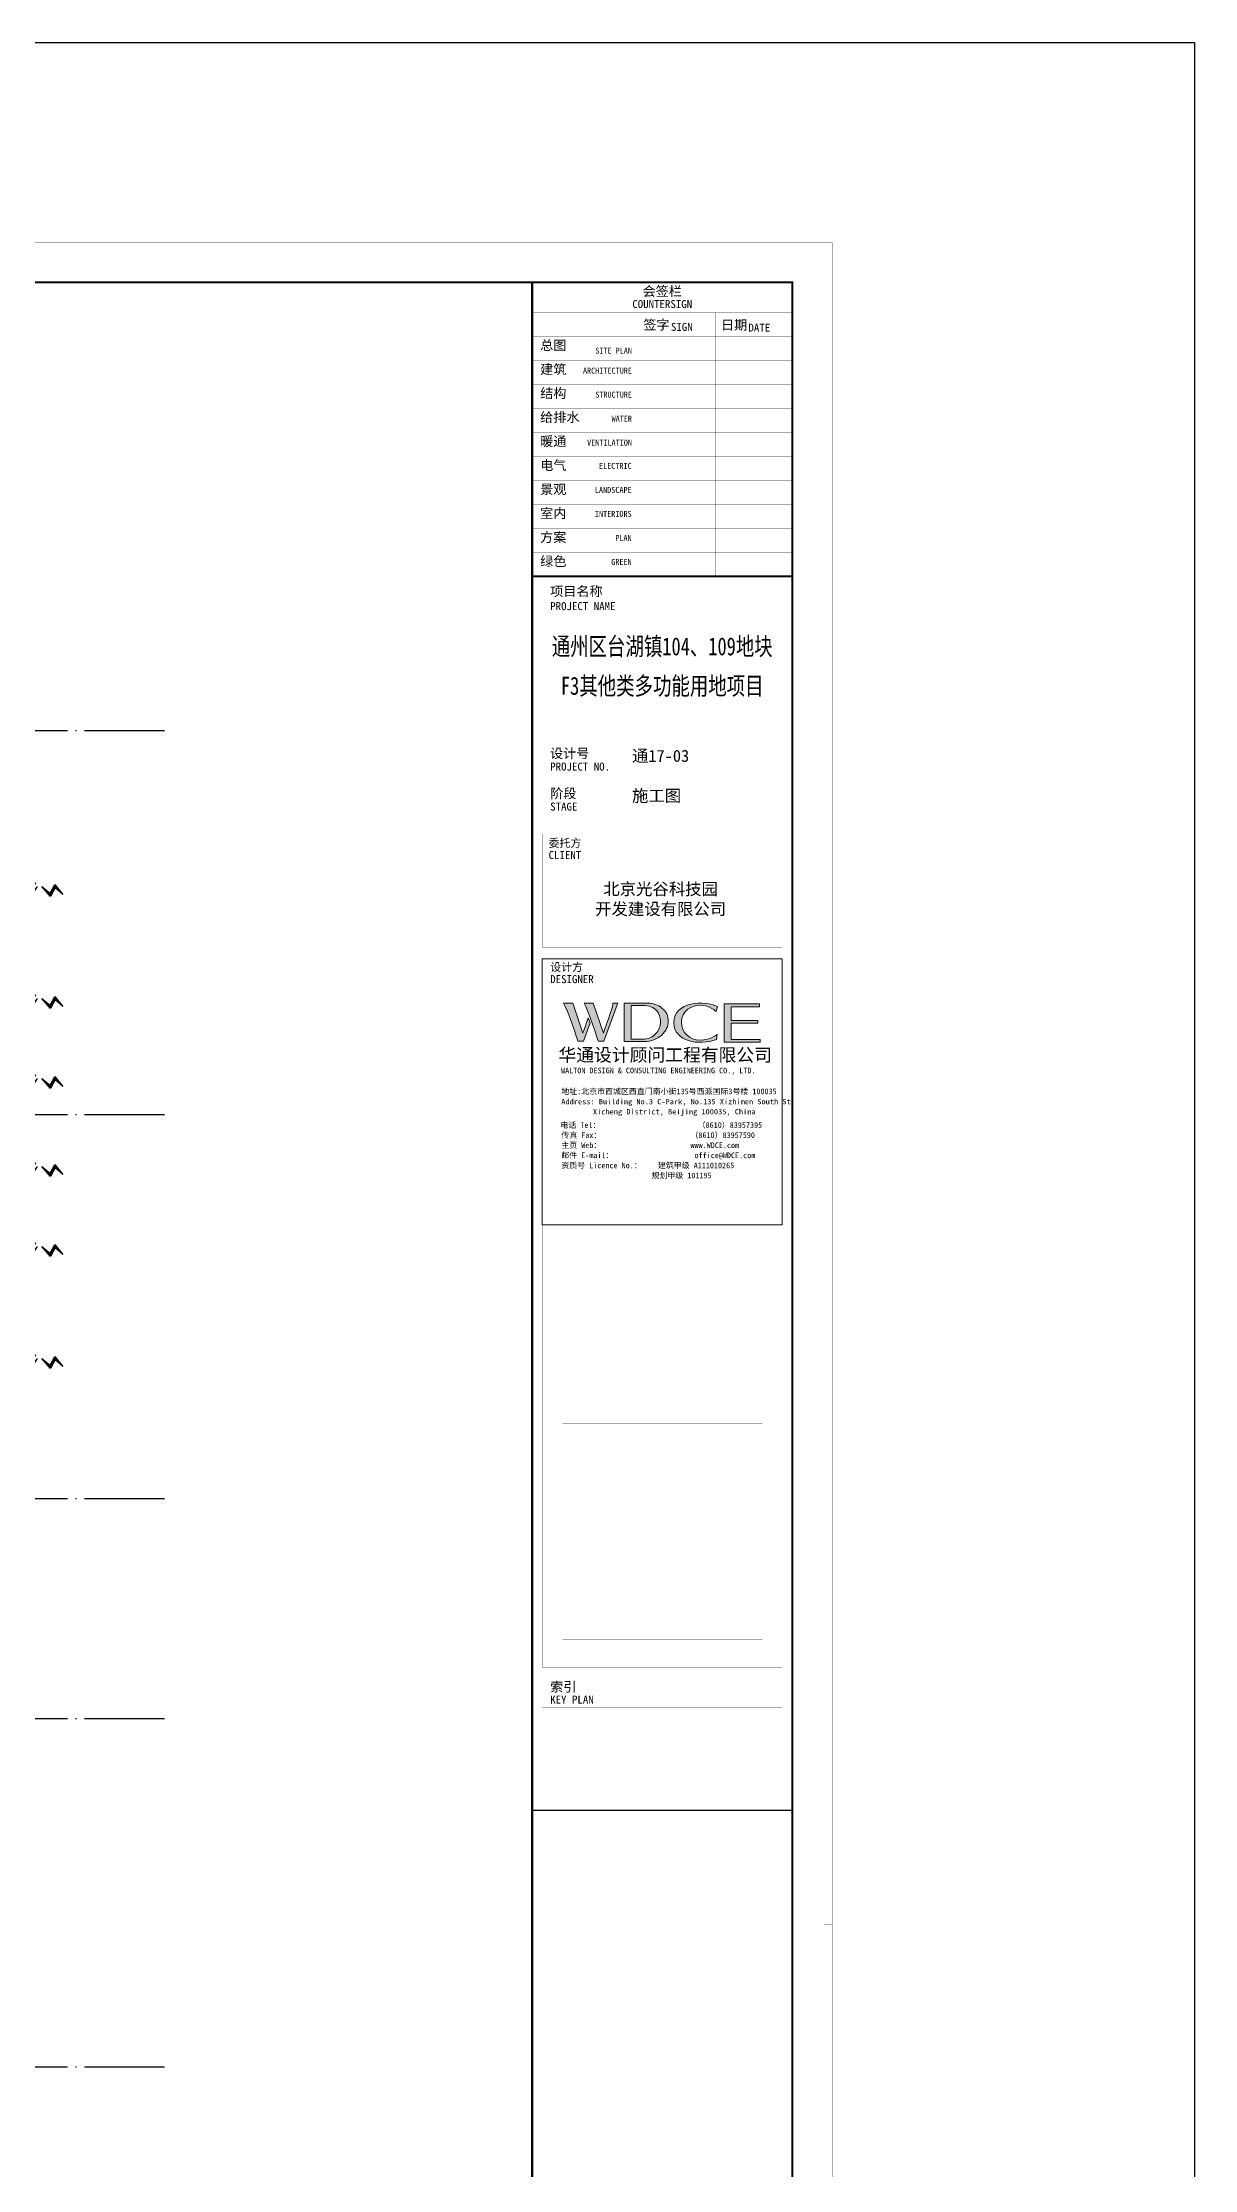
# Model space of a CAD drawing. Extents: x -2209072 to 495824, y -92434 to 572724.
# Drawn here: x 289126 to 317912, y 109531 to 162700 of the extents above; entities that cross this region are included whole.
import ezdxf
from ezdxf.enums import TextEntityAlignment as Align
from ezdxf.xclip import XClip

# ---------------------------------------------------------------- set-up
doc = ezdxf.new("R2010")
doc.units = 0
doc.header["$LTSCALE"] = 1000
doc.header["$MEASUREMENT"] = 0
doc.linetypes.add('6#7#幕墙$0$$1$DASH', pattern=[0.35, 0.25, -0.1])
doc.linetypes.add('X-104 6#7#平面$0$DOTE', pattern=[2.42, 2, -0.2, 0.02, -0.2])
doc.layers.get('0').update_dxf_attribs({"linetype": 'CONTINUOUS'})
doc.layers.get('Defpoints').update_dxf_attribs({"linetype": 'CONTINUOUS'})
doc.layers.add('6#7#幕墙$0$04-不打印_辅助线', color=165, linetype='CONTINUOUS', plot=False)
for name, color, linetype in [('6#7#幕墙$0$04-电动窗', 1, 'CONTINUOUS'), ('6#7#幕墙$0$A-C_玻璃幕墙', 140, 'CONTINUOUS'), ('6#7#幕墙$0$A-C_窗', 140, 'CONTINUOUS'), ('X-104 6#7#平面$0$A_AXIS-轴线', 36, 'X-104 6#7#平面$0$DOTE')]:
    doc.layers.add(name, color=color, linetype=linetype)
doc.styles.add('图签信息$0$hwxh', font='STXIHEI.TTF')
doc.styles.add('图签信息$0$华文细黑', font='STXIHEI.TTF', dxfattribs={"height": 10})

# ---------------------------------------------------------------- blocks, each defined once
blk = doc.blocks.new('图框-A0+1-4')
for points, const_width in [([(0.02, 0.02), (1486.02, 0.02), (1486.02, 841.03), (0.02, 841.03)], 0.05), ([(1411.02, 831.03), (25.02, 831.03), (25.02, 10.03), (1411.02, 10.03)], 0.5)]:
    blk.add_lwpolyline(points, close=True, dxfattribs=dict(const_width=const_width))
at = {"const_width": 0.05}
blk.add_lwpolyline([(1486.02, 420.53), (1484.02, 420.53)], dxfattribs=at)
blk = doc.blocks.new('X-104 6#7#平面$0$dsgdfg')
at = {"layer": 'X-104 6#7#平面$0$A_AXIS-轴线'}
for points in [[(-4000, 56400), (114300, 56400)], [(-4000, 46800), (114300, 46800)], [(-4000, 37200), (114300, 37200)], [(-4000, 31700), (114300, 31700)], [(-4000, 23000), (114300, 23000)]]:
    blk.add_lwpolyline(points, dxfattribs=at)
blk = doc.blocks.new('图签信息$0$WDCE Copyright200X')
at = {"const_width": 0.016}
blk.add_lwpolyline([(-10.6, 1.26, 1), (-11.4, 1.26, 1)], format="xyb", close=True, dxfattribs=at)
at = {"style": '图签信息$0$华文细黑'}
for s, p in [('WDCE ', (-11.46, 0.5)), ('     Copyright ', (-3.51, 0.5))]:
    blk.add_text(s, height=1, dxfattribs=at).set_placement(p, align=Align.BOTTOM_RIGHT)
blk.add_text('c', height=0.6, dxfattribs=at).set_placement((-11.04, 1.35), align=Align.MIDDLE_CENTER)
blk.add_attdef('200X', text='', height=1, dxfattribs=at).set_placement((-0.45, 0.5), align=Align.BOTTOM_RIGHT)
blk = doc.blocks.new('图签信息$0$logo2')
h = blk.add_hatch(color=7)
h.paths.add_polyline_path([(19.02, -7.36), (15.84, -7.36), (15.84, -3.97), (18.97, -3.97), (18.97, -4.24), (16.46, -4.24), (16.46, -5.45), (18.81, -5.45), (18.81, -5.69), (16.47, -5.69), (16.47, -7.12), (19.02, -7.12)])
edge = h.paths.add_edge_path()
edge.add_spline(control_points=[(15.26, -4.21), (15.26, -4.21), (15.13, -4.65), (15.13, -4.65), (15.13, -4.65), (14.62, -4.1), (13.73, -4.1), (13.04, -4.1), (12.07, -4.54), (12.08, -5.62), (12.08, -6.49), (12.77, -7.16), (13.73, -7.17), (14.66, -7.17), (15.23, -6.68), (15.23, -6.68), (15.23, -6.68), (15.16, -7.11), (15.16, -7.11), (13.63, -7.7), (11.42, -7.29), (11.41, -5.64), (11.4, -3.72), (14.16, -3.66), (15.26, -4.21)], knot_values=[0, 0, 0, 0, 1, 1, 1, 2, 2, 2, 3, 3, 3, 4, 4, 4, 5, 5, 5, 6, 6, 6, 7, 7, 7, 8, 8, 8, 8], degree=3, periodic=0)
edge = h.paths.add_edge_path(flags=16)
edge.add_spline(control_points=[(10.23, -5.57), (10.23, -5.16), (10.12, -4.83), (9.9, -4.58), (9.63, -4.27), (9.23, -4.12), (8.69, -4.12), (8.69, -4.12), (7.64, -4.12), (7.64, -4.12), (7.64, -4.12), (7.64, -7.1), (7.64, -7.1), (7.64, -7.1), (8.66, -7.1), (8.66, -7.1), (9.13, -7.1), (9.52, -6.93), (9.82, -6.6), (10.09, -6.31), (10.23, -5.96), (10.23, -5.57)], knot_values=[0, 0, 0, 0, 1, 1, 1, 2, 2, 2, 3, 3, 3, 4, 4, 4, 5, 5, 5, 6, 6, 6, 7, 7, 7, 7], degree=3, periodic=0)
edge = h.paths.add_edge_path()
edge.add_spline(control_points=[(10.92, -5.51), (10.92, -5.96), (10.72, -6.37), (10.34, -6.72), (9.92, -7.1), (9.41, -7.29), (8.82, -7.29), (8.82, -7.29), (7.03, -7.29), (7.03, -7.29), (7.03, -7.29), (7.03, -3.92), (7.03, -3.92), (7.03, -3.92), (9.1, -3.92), (9.1, -3.92), (9.59, -3.92), (10.01, -4.06), (10.36, -4.34), (10.73, -4.64), (10.92, -5.03), (10.92, -5.51)], knot_values=[0, 0, 0, 0, 1, 1, 1, 2, 2, 2, 3, 3, 3, 4, 4, 4, 5, 5, 5, 6, 6, 6, 7, 7, 7, 7], degree=3, periodic=0)
at = {"lineweight": 0}
blk.add_lwpolyline([(19.02, -7.36), (15.84, -7.36), (15.84, -3.97), (18.97, -3.97), (18.97, -4.24), (16.46, -4.24), (16.46, -5.45), (18.81, -5.45), (18.81, -5.69), (16.47, -5.69), (16.47, -7.12), (19.02, -7.12), (19.02, -7.36)], dxfattribs=at)
for points, knots in [([(15.26, -4.21), (15.26, -4.21), (15.13, -4.65), (15.13, -4.65), (15.13, -4.65), (14.62, -4.1), (13.73, -4.1), (13.04, -4.1), (12.07, -4.54), (12.08, -5.62), (12.08, -6.49), (12.77, -7.16), (13.73, -7.17), (14.66, -7.17), (15.23, -6.68), (15.23, -6.68), (15.23, -6.68), (15.16, -7.11), (15.16, -7.11), (13.63, -7.7), (11.42, -7.29), (11.41, -5.64), (11.4, -3.72), (14.16, -3.66), (15.26, -4.21)], [0, 0, 0, 0, 1, 1, 1, 2, 2, 2, 3, 3, 3, 4, 4, 4, 5, 5, 5, 6, 6, 6, 7, 7, 7, 8, 8, 8, 8]), ([(10.92, -5.51), (10.92, -5.96), (10.72, -6.37), (10.34, -6.72), (9.92, -7.1), (9.41, -7.29), (8.82, -7.29), (8.82, -7.29), (7.03, -7.29), (7.03, -7.29), (7.03, -7.29), (7.03, -3.92), (7.03, -3.92), (7.03, -3.92), (9.1, -3.92), (9.1, -3.92), (9.59, -3.92), (10.01, -4.06), (10.36, -4.34), (10.73, -4.64), (10.92, -5.03), (10.92, -5.51)], [0, 0, 0, 0, 1, 1, 1, 2, 2, 2, 3, 3, 3, 4, 4, 4, 5, 5, 5, 6, 6, 6, 7, 7, 7, 7]), ([(10.23, -5.57), (10.23, -5.16), (10.12, -4.83), (9.9, -4.58), (9.63, -4.27), (9.23, -4.12), (8.69, -4.12), (8.69, -4.12), (7.64, -4.12), (7.64, -4.12), (7.64, -4.12), (7.64, -7.1), (7.64, -7.1), (7.64, -7.1), (8.66, -7.1), (8.66, -7.1), (9.13, -7.1), (9.52, -6.93), (9.82, -6.6), (10.09, -6.31), (10.23, -5.96), (10.23, -5.57)], [0, 0, 0, 0, 1, 1, 1, 2, 2, 2, 3, 3, 3, 4, 4, 4, 5, 5, 5, 6, 6, 6, 7, 7, 7, 7])]:
    blk.add_open_spline(points, degree=3, knots=knots, dxfattribs=at)
blk = doc.blocks.new('图签信息$0$logo1')
h = blk.add_hatch(color=8)
edge = h.paths.add_edge_path()
edge.add_spline(control_points=[(3.86, -5.21), (3.63, -5.88), (3.39, -6.56), (3.39, -6.56), (3.39, -6.56), (2.5, -3.91), (2.5, -3.91), (2.5, -3.91), (1.8, -3.91), (1.69, -3.91), (2.02, -4.39), (2.95, -7.27), (2.95, -7.27), (2.95, -7.27), (3.44, -7.27), (3.44, -7.27), (3.44, -7.27), (4.03, -5.66), (4.03, -5.66), (4.03, -5.66), (3.86, -5.21), (3.86, -5.21)], knot_values=[0, 0, 0, 0, 1, 1, 1, 2, 2, 2, 3, 3, 3, 4, 4, 4, 5, 5, 5, 6, 6, 6, 7, 7, 7, 7], degree=3, periodic=0)
h = blk.add_hatch(color=7)
edge = h.paths.add_edge_path()
edge.add_spline(control_points=[(6.04, -3.91), (6.09, -4.1), (5.2, -6.56), (5.2, -6.56), (5.2, -6.56), (4.3, -3.91), (4.3, -3.91), (4.3, -3.91), (3.6, -3.91), (3.49, -3.91), (3.82, -4.39), (4.75, -7.27), (4.75, -7.27), (4.75, -7.27), (5.24, -7.27), (5.24, -7.27), (5.24, -7.27), (6.33, -4.3), (6.33, -4.3), (6.33, -4.3), (6.48, -3.91), (6.48, -3.91), (6.48, -3.91), (6.21, -3.91), (6.04, -3.91)], knot_values=[0, 0, 0, 0, 1, 1, 1, 2, 2, 2, 3, 3, 3, 4, 4, 4, 5, 5, 5, 6, 6, 6, 7, 7, 7, 8, 8, 8, 8], degree=3, periodic=0)
at = {"color": 8, "lineweight": 0}
blk.add_open_spline([(3.86, -5.21), (3.63, -5.88), (3.39, -6.56), (3.39, -6.56), (3.39, -6.56), (2.5, -3.91), (2.5, -3.91), (2.5, -3.91), (1.8, -3.91), (1.69, -3.91), (2.02, -4.39), (2.95, -7.27), (2.95, -7.27), (2.95, -7.27), (3.44, -7.27), (3.44, -7.27), (3.44, -7.27), (4.03, -5.66), (4.03, -5.66), (4.03, -5.66), (3.86, -5.21), (3.86, -5.21)], degree=3, knots=[0, 0, 0, 0, 1, 1, 1, 2, 2, 2, 3, 3, 3, 4, 4, 4, 5, 5, 5, 6, 6, 6, 7, 7, 7, 7], dxfattribs=at)
at = {"lineweight": 0}
blk.add_open_spline([(6.04, -3.91), (6.09, -4.1), (5.2, -6.56), (5.2, -6.56), (5.2, -6.56), (4.3, -3.91), (4.3, -3.91), (4.3, -3.91), (3.6, -3.91), (3.49, -3.91), (3.82, -4.39), (4.75, -7.27), (4.75, -7.27), (4.75, -7.27), (5.24, -7.27), (5.24, -7.27), (5.24, -7.27), (6.33, -4.3), (6.33, -4.3), (6.33, -4.3), (6.48, -3.91), (6.48, -3.91), (6.48, -3.91), (6.21, -3.91), (6.04, -3.91)], degree=3, knots=[0, 0, 0, 0, 1, 1, 1, 2, 2, 2, 3, 3, 3, 4, 4, 4, 5, 5, 5, 6, 6, 6, 7, 7, 7, 8, 8, 8, 8], dxfattribs=at)
blk.add_blockref('图签信息$0$logo2', (0, 0))
blk = doc.blocks.new('图签信息$0$时间-logo')
at = {"layer": 'Defpoints', "lineweight": 0}
blk.add_lwpolyline([(0, -23.46), (-21.17, -23.46), (-21.17, 0), (0, 0), (0, -23.46)], dxfattribs=at)
blk.add_blockref('图签信息$0$logo1', (-20.97, 0))
at = {"style": '图签信息$0$hwxh'}
for s, height, p in [('华通设计顾问工程有限公司 ', 1.15, (-19.73, -9.05)), ('WALTON DESIGN & CONSULTING ENGINEERING CO., LTD.', 0.5, (-19.5, -10.1)), ('Address: Building No.3 C-Park, No.135 Xizhimen South Street, ', 0.47, (-19.48, -12.83)), ('地址:北京市西城区西直门南小街135号西派国际3号楼 100035', 0.5, (-19.48, -11.94)), ('电话 Tel：                        （8610）83957395 ', 0.5, (-19.56, -14.91)), ('Xicheng District, Beijing 100035, China ', 0.47, (-16.69, -13.72)), ('传真 Fax：                      （8610）83957590 ', 0.5, (-19.48, -15.8)), ('主页 Web：                      www.WDCE.com ', 0.5, (-19.48, -16.69)), ('资质号 Licence No.：    建筑甲级 A111010265 ', 0.5, (-19.48, -18.47)), ('邮件 E-mail：                    office@WDCE.com ', 0.5, (-19.48, -17.58)), ('   规划甲级 101195', 0.5, (-12.6, -19.36))]:
    blk.add_text(s, height=height, dxfattribs=at).set_placement(p)
blk = doc.blocks.new('图签信息')
at = {"const_width": 0.5}
for points in [[(-65, 574), (-65, 500.5), (0, 500.5), (0, 574)], [(-65, 0), (0, 0), (0, 500.5), (-65, 500.5)]]:
    blk.add_lwpolyline(points, close=True, dxfattribs=at)
at = {"const_width": 0.05}
for points in [[(-65, 566.5), (0, 566.5)], [(-39.14, 566.5), (-39.14, 500.5)], [(-19.1, 566.5), (-19.1, 500.5)], [(-65, 560.5), (0, 560.5)], [(-65, 554.5), (0, 554.5)], [(-65, 548.5), (0, 548.5)], [(-65, 542.5), (0, 542.5)], [(-65, 536.5), (0, 536.5)], [(-65, 530.5), (0, 530.5)], [(-65, 524.5), (0, 524.5)], [(-65, 518.5), (0, 518.5)], [(-65, 512.5), (0, 512.5)], [(-65, 512.5), (0, 512.5)], [(-65, 506.5), (0, 506.5)], [(-65, 500.5), (0, 500.5)], [(-62.5, 450.87), (-2.5, 450.87)], [(-62.5, 440.87), (-2.5, 440.87)], [(-2.5, 407.85), (-2.5, 436.12), (-62.5, 436.12), (-62.5, 407.85)], [(-62.5, 407.85), (-2.5, 407.85)], [(-62.5, 404.92), (-62.5, 227.83)], [(-62.5, 404.92), (-2.5, 404.92)], [(-62.5, 227.83), (-2.5, 227.83), (-2.5, 404.92)], [(-57.5, 338.36), (-7.5, 338.36)], [(-57.5, 288.83), (-7.5, 288.83)], [(-57.5, 234.85), (-7.5, 234.85)], [(-62.5, 227.83), (-2.5, 227.83)], [(-62.5, 217.74), (-2.5, 217.74)], [(-62.5, 103.26), (-2.5, 103.26), (-2.5, 163.26), (-62.5, 163.26), (-62.5, 103.26)], [(-37.5, 163.26), (-37.5, 103.26)], [(-20, 163.26), (-20, 103.26)], [(-62.5, 155.76), (-2.5, 155.76)], [(-62.5, 148.26), (-2.5, 148.26)], [(-62.5, 140.76), (-2.5, 140.76)], [(-62.5, 133.26), (-2.5, 133.26)], [(-62.5, 125.76), (-2.5, 125.76)], [(-62.5, 118.26), (-2.5, 118.26)], [(-62.5, 110.76), (-2.5, 110.76)], [(-62.5, 98.5), (-2.5, 98.5), (-2.5, 10), (-62.5, 10), (-62.5, 98.5)], [(-62.5, 83.5), (-2.5, 83.5)], [(-62.5, 76), (-2.5, 76)], [(-62.5, 40), (-2.5, 40)], [(-37.5, 40), (-37.5, 26)], [(-62.5, 26), (-2.5, 26)], [(-62.5, 18), (-2.5, 18)]]:
    blk.add_lwpolyline(points, dxfattribs=at)
at = {"ltscale": 0.001, "xscale": 2.834689937531525, "yscale": 2.834689937531525, "zscale": 2.834689937531525}
blk.add_blockref('图签信息$0$时间-logo', (-2.5, 404.92), dxfattribs=at)
blk.add_blockref('图签信息$0$WDCE Copyright200X', (-2.5, 0)).add_auto_attribs({'200X': '2007'})
at = {"style": '图签信息$0$华文细黑'}
for s, height, p in [('COUNTERSIGN', 2, (-32.5, 569.6)), ('会签栏', 2.4, (-32.5, 573))]:
    blk.add_text(s, height=height, dxfattribs=at).set_placement(p, align=Align.TOP_CENTER)
for s, height, p in [('签字', 2.4, (-37.22, 564.63)), ('SIGN', 2, (-30.32, 563.88)), ('日期', 2.4, (-17.79, 564.58)), ('DATE', 2, (-10.96, 563.7)), ('总图', 2.4, (-63, 559.5)), ('建筑', 2.4, (-63, 553.5)), ('结构', 2.4, (-63, 547.5)), ('给排水', 2.4, (-63, 541.5)), ('暖通', 2.4, (-63, 535.5)), ('电气', 2.4, (-63, 529.5)), ('景观', 2.4, (-63, 523.5)), ('室内', 2.4, (-63, 517.5)), ('方案', 2.4, (-63, 511.5)), ('绿色', 2.4, (-63, 505.5)), ('项目名称', 2.4, (-60.5, 498)), ('PROJECT NAME', 2, (-60.5, 494.08)), ('设计号', 2.4, (-60.54, 457.48)), ('PROJECT NO.', 2, (-60.5, 453.97)), ('阶段', 2.4, (-60.5, 447.47)), ('STAGE', 2, (-60.5, 443.97)), ('委托方', 2, (-60.9, 434.86)), ('CLIENT', 2, (-60.9, 431.86)), ('设计方', 2, (-60.5, 403.83)), ('DESIGNER', 2, (-60.5, 400.83)), ('索引', 2.4, (-60.5, 224.14)), ('KEY PLAN', 2, (-60.5, 220.74)), ('姓名', 2.4, (-35.5, 162.47)), ('签字', 2.4, (-15.81, 162.57)), ('审定', 2.4, (-60.73, 154.81)), ('NAME', 2, (-35.5, 158.96)), ('SIGN', 2, (-15.5, 159.2)), ('APPROVED BY', 2, (-60.5, 151.44)), ('审核', 2.4, (-60.95, 147.29)), ('VERIFIED BY', 2, (-60.5, 143.91)), ('设计主持人', 2.4, (-60.68, 139.76)), ('DESIGN CHIEF', 2, (-60.5, 136.19)), ('专业负责人', 2.4, (-60.67, 132.26)), ('DISCIPLINE CHIEF', 2, (-60.5, 128.98)), ('校对', 2.4, (-60.5, 124.76)), ('CHECKED BY', 2, (-60.5, 121.37)), ('设计人', 2.4, (-60.5, 117.26)), ('DESIGN BY', 2, (-60.5, 113.83)), ('制图人', 2.4, (-60.61, 109.76)), ('DRAWN BY', 2, (-60.5, 106.5)), ('专业', 2.4, (-61.23, 97.93)), ('SPECIALTY', 2, (-61.23, 94.38)), ('子项', 2.4, (-60.88, 82.92)), ('SUB ITEM', 2, (-60.88, 79.5)), ('图名', 2.4, (-60.91, 75.41)), ('DRAWING TITLES', 2, (-60.91, 72)), ('比例', 2.4, (-61.56, 39.42)), ('图纸编号', 2.4, (-36.1, 39.32)), ('SCALE', 2, (-61.19, 36)), ('SHEET NO.', 2, (-36.1, 36)), ('版本号', 2.4, (-61, 25.03)), ('EDITION', 2, (-61.06, 21.61)), ('日期', 2.4, (-61, 16.68)), ('DATE', 2, (-60.5, 13.26))]:
    blk.add_text(s, height=height, dxfattribs=at).set_placement(p, align=Align.TOP_LEFT)
for s, p in [('SITE PLAN', (-40.06, 557.7)), ('ARCHITECTURE', (-40.06, 552.7)), ('STRUCTURE', (-40.06, 546.7)), ('WATER', (-40.06, 540.7)), ('VENTILATION', (-40.06, 534.7)), ('ELECTRIC', (-40.14, 528.89)), ('LANDSCAPE', (-40.14, 522.89)), ('INTERIORS', (-40.14, 516.89)), ('PLAN', (-40.14, 510.89)), ('GREEN', (-40.14, 504.89))]:
    blk.add_text(s, height=1.5, dxfattribs=at).set_placement(p, align=Align.TOP_RIGHT)
at = {"color": 4, "style": '图签信息$0$华文细黑', "width": 0.75}
for s, p in [('通州区台湖镇104、109地块', (-32.5, 480.78)), ('F3其他类多功能用地项目', (-32.5, 470.91))]:
    blk.add_text(s, height=4.5, dxfattribs=at).set_placement(p, align=Align.CENTER)
at = {"color": 4, "style": '图签信息$0$华文细黑'}
for s, p in [('A', (-32.53, 19.4)), ('2019.03', (-32.53, 11.84))]:
    blk.add_text(s, height=3, dxfattribs=at).set_placement(p, align=Align.CENTER)
at = {"style": '图签信息$0$华文细黑', "oblique": 20}
for s, p in [('除特别注明外，所有尺寸是以毫米制', (-32.5, 6.5)), ('尺寸以标注为准不得量取，所有尺寸需在现场校核准确', (-32.5, 4))]:
    blk.add_text(s, height=1.5, dxfattribs=at).set_placement(p, align=Align.MIDDLE_CENTER)
at = {"color": 4, "ltscale": 0.001, "char_height": 3, "width": 58.4895, "style": '图签信息$0$华文细黑'}
for s, insert, attachment_point in [('通17-03', (-40.06, 455.51), 4), ('施工图', (-40.06, 445.51), 4), ('北京光谷科技园\\P开发建设有限公司', (-32.9, 419.71), 5)]:
    blk.add_mtext(s, dxfattribs=dict(at, insert=insert, attachment_point=attachment_point))
blk = doc.blocks.new('图签-A0')
at = {"ltscale": 0.001, "const_width": 0.5}
blk.add_lwpolyline([(0, 821), (-65, 821), (-65, 0), (0, 0)], close=True, dxfattribs=at)
ref = blk.add_blockref('图签信息', (0, 247))
XClip(ref).set_block_clipping_path([(-64.9999987737, 192.060868484), (0, 574)])
blk = doc.blocks.new('6#7#幕墙$0$saklshkjdhkjsa')
at = {"layer": '6#7#幕墙$0$04-电动窗'}
h = blk.add_hatch(color=1, dxfattribs=at)
h.dxf.hatch_style = 1
h.paths.add_polyline_path([(102, 870), (273, 682), (56, 564), (305, 345), (136, 554), (352, 672)])
at = {"layer": '6#7#幕墙$0$04-电动窗', "color": 1}
blk.add_lwpolyline([(102, 870), (273, 682), (56, 564), (305, 345), (136, 554), (352, 672), (102, 870)], close=True, dxfattribs=at)
at = {"layer": '6#7#幕墙$0$A-C_玻璃幕墙'}
for points in [[(30, 50), (30, -250), (-30, -250), (-30, 50), (30, 50)], [(630, 50), (630, -250), (570, -250), (570, 50), (630, 50)]]:
    blk.add_lwpolyline(points, dxfattribs=at)
at = {"layer": '6#7#幕墙$0$A-C_窗', "linetype": 'ByBlock'}
for p, q in [((30, 50), (570, 50)), ((30, -250), (30, 50)), ((570, -250), (570, 50)), ((570, -50), (30, -50)), ((570, -150), (30, -150)), ((30, -250), (570, -250))]:
    blk.add_line(p, q, dxfattribs=at)
at = {"layer": '6#7#幕墙$0$A-C_窗', "linetype": '6#7#幕墙$0$$1$DASH'}
blk.add_lwpolyline([(570, 50), (300, 230), (30, 50)], dxfattribs=at)
blk = doc.blocks.new('6#7#幕墙$0$A$C616A6375')
at = {"layer": '6#7#幕墙$0$A-C_玻璃幕墙', "xscale": -1, "rotation": 270}
for p in [(-50, 16680), (-50, 13880), (-50, 11880), (-50, 9680), (-50, 7680), (-50, 4880)]:
    blk.add_blockref('6#7#幕墙$0$saklshkjdhkjsa', p, dxfattribs=at)
blk = doc.blocks.new('6#7#幕墙')
at = {"layer": '6#7#幕墙$0$04-不打印_辅助线'}
blk.add_lwpolyline([(160262, 162700), (317912, 162700), (317912, 73600), (160262, 73600)], close=True, dxfattribs=at)
at = {"layer": '6#7#幕墙$0$A-C_窗'}
blk.add_blockref('6#7#幕墙$0$A$C616A6375', (288812, 124620), dxfattribs=at)
blk = doc.blocks.new('X-104 6#7#平面')
for name, p in [('6#7#幕墙', (0, 0)), ('X-104 6#7#平面$0$dsgdfg', (178012, 89100))]:
    blk.add_blockref(name, p)
at = {"xscale": 100, "yscale": 100, "zscale": 100}
for name, p in [('图框-A0+1-4', (160259, 73600)), ('图签-A0', (307862, 74603))]:
    blk.add_blockref(name, p, dxfattribs=at)

msp = doc.modelspace()

# ---------------------------------------------------------------- block references
msp.add_blockref('X-104 6#7#平面', (0, 0))

doc.saveas('drawing.dxf')
